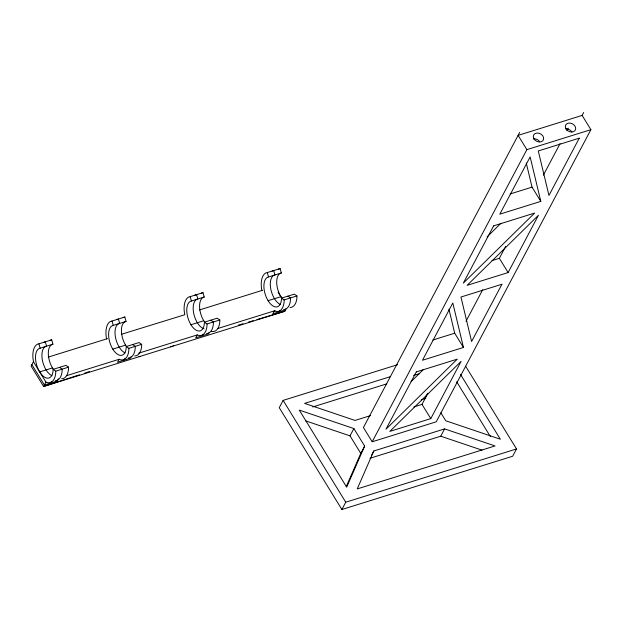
<?xml version="1.0" encoding="UTF-8"?>
<svg xmlns="http://www.w3.org/2000/svg" width="622" height="622" viewBox="0 0 622 622"><rect width="100%" height="100%" fill="white"/><g stroke="black" fill="none" stroke-linecap="round" stroke-linejoin="round"><path stroke-width="0.93" d="M346.252 486.598L360.783 453.376L364.655 446.075L353.871 428.558L299.275 410.1L346.679 487.166L364.655 446.075M373.814 450.981L357.222 488.915L495.026 445.935L444.613 428.9L373.814 450.981L371.668 455.04M425.044 398.601L426.591 395.071M45.95 382.102L43.626 386.487L31.1 366.117L33.417 361.74L45.95 382.102A20.254 10.255 72.7 0 0 55.739 372.803L55.731 371.163L53.15 369.351A15.558 7.876 72.7 0 1 39.684 371.917A15.558 7.876 72.7 0 1 40.135 348.196L38.914 343.826L51.719 339.837L52.94 344.199A15.558 7.876 72.7 0 0 48.306 353.871A15.558 7.876 72.7 0 0 53.508 369.445M50.802 383.028L51.579 381.566M58.367 378.837L57.208 381.029L44.403 385.026L31.87 364.663M123.91 360.224L124.68 358.762M131.087 356.764L130.317 358.225L117.504 362.222L119.051 359.298A20.254 10.255 72.7 0 0 128.847 350.007L128.832 348.359L126.258 346.555A15.558 7.876 72.7 0 1 112.792 349.121A15.558 7.876 72.7 0 1 113.243 325.392L112.022 321.03L124.828 317.033L126.048 321.395A15.558 7.876 72.7 0 0 121.407 331.067A15.558 7.876 72.7 0 0 126.616 346.641M204.786 322.266A15.558 7.876 72.7 0 1 199.576 306.693A15.558 7.876 72.7 0 1 204.218 297.021L202.99 292.651L190.184 296.647L191.405 301.009A15.558 7.876 72.7 0 0 190.954 324.738A15.558 7.876 72.7 0 0 204.428 322.173L207.002 323.984L207.009 325.625A20.254 10.255 72.7 0 1 197.221 334.924L195.673 337.839L208.479 333.851L209.256 332.389M202.072 335.849L202.85 334.387M279.192 311.793L279.97 310.331M79.336 374.841L43.626 386.487L284.829 311.257L286.369 308.333M397.582 364.686L283.127 400.389L279.255 407.69L341.89 509.504L512.645 456.245L516.517 448.944L465.598 366.171M360.783 453.376L350.007 435.859L353.871 428.558M519.642 132.463L363.419 427.524L372.189 441.776L436.224 421.809L590.9 129.671L582.13 115.412L583.677 112.496M372.189 441.776L526.865 149.638L590.9 129.671M341.89 509.504L345.754 502.203L516.517 448.944M413.809 406.928L422.011 404.37L427.889 393.26M466.01 321.263L482.75 289.642M492.064 260.579L499.349 258.301L505.686 246.343M543.348 175.194L560.095 143.573M566.883 130.76L568.236 128.194M430.774 418.629L461.096 361.366L389.792 431.411L430.774 418.629L422.011 404.37M508.12 272.56L538.434 215.298L467.13 285.342L508.12 272.56L499.349 258.301M369.95 458.282L440.749 436.201L444.613 428.9M487.088 236.896L500.935 223.298M411.134 381.613L423.598 369.367M84.833 373.052L89.412 371.559M582.13 115.412L518.095 135.386L526.865 149.638M510.18 193.947L532.043 187.136L540.806 201.388L499.824 214.17L530.146 156.907L540.806 201.388M261.815 290.505L261.333 287.006A20.254 10.255 72.7 0 1 265.617 273.058L280.11 268.603L281.338 272.965A15.558 7.876 72.7 0 0 276.697 282.637A15.558 7.876 72.7 0 0 281.906 298.21M40.135 348.196L52.94 344.199M113.243 325.392L126.048 321.395M191.405 301.009L204.218 297.021M290.039 307.501A20.254 10.255 72.7 0 0 296.935 297.58L296.927 295.932L294.354 294.128L281.548 298.125A15.558 7.876 72.7 0 1 268.074 300.683A15.558 7.876 72.7 0 1 268.525 276.961L281.338 272.965M48.259 357.106L107.637 338.593M121.554 334.255L184.796 314.732L184.213 311.062A20.254 10.255 72.7 0 1 188.497 297.114L190.184 296.647M199.475 309.95L262.562 290.272M39.684 371.917L52.489 367.929M112.792 349.121L125.597 345.124M190.954 324.738L203.759 320.742M268.074 300.683L280.88 296.694M53.15 369.351L65.963 365.363L68.537 367.167L68.544 368.815A20.254 10.255 72.7 0 1 61.648 378.736M126.258 346.555L139.064 342.559L141.645 344.37L141.653 346.011A20.254 10.255 72.7 0 1 134.749 355.932M204.428 322.173L217.233 318.176L219.807 319.988L219.815 321.628A20.254 10.255 72.7 0 1 211.496 331.409M55.731 371.163L68.537 367.167M128.832 348.359L141.645 344.37M207.002 323.984L219.807 319.988M281.548 298.125L284.122 299.928L296.927 295.932M66.352 375.735L119.237 359.244M138.714 353.172L197.158 334.939M217.568 328.572L275.087 310.635M285.599 309.795L272.794 313.791L274.341 310.868A20.254 10.255 72.7 0 0 284.13 301.569L284.122 299.928M432.842 340.016L454.698 333.205L463.468 347.457L422.486 360.239L452.8 302.976L463.468 347.457M390.624 376.567L304.609 403.398L355.03 420.433L370.658 415.558M312.765 406.951L386.76 383.867M413.583 375.501L419.127 373.775M421.226 399.791L425.821 398.352M238.358 325.143L243.008 323.751M248.582 322.087L253.224 320.695M256.948 319.584L284.829 311.257M278.423 269.062L280.11 268.603M272.024 271.06L273.711 270.601L274.932 274.963A15.558 7.876 72.7 0 0 270.733 288.787A15.558 7.876 72.7 0 0 280.398 304.492M201.31 293.118L202.99 292.651M194.904 295.116L196.591 294.649L197.812 299.019A15.558 7.876 72.7 0 0 193.745 313.496A15.558 7.876 72.7 0 0 204.032 328.813M123.14 317.492L124.828 317.033M116.734 319.49L118.421 319.032L119.642 323.393A15.558 7.876 72.7 0 0 115.451 337.217A15.558 7.876 72.7 0 0 125.115 352.923M112.022 321.03L110.335 321.488A20.254 10.255 72.7 0 0 106.051 335.437L106.525 338.936M50.032 340.296L51.719 339.837M43.633 342.294L45.32 341.836L46.541 346.197A15.558 7.876 72.7 0 0 42.343 360.021A15.558 7.876 72.7 0 0 52.007 375.727M38.914 343.826L37.227 344.293A20.254 10.255 72.7 0 0 32.943 358.241L33.526 361.911M440.749 436.201L481.996 450.141M305.418 420.791L350.007 435.859M287.947 296.126L290.521 297.93L290.536 299.579A20.254 10.255 72.7 0 1 283.632 309.499M210.827 320.175L213.4 321.986L213.416 323.627A20.254 10.255 72.7 0 1 206.512 333.548M132.665 344.557L135.238 346.361L135.246 348.009A20.254 10.255 72.7 0 1 128.35 357.93M59.556 367.361L62.13 369.165L62.146 370.813A20.254 10.255 72.7 0 1 55.241 380.734M460.521 374.467L500.36 439.233L445.764 420.775L440.866 412.814M456.657 381.768L490.447 436.698M278.127 292.216L282.139 298.731M283.127 400.389L345.754 502.203M267.305 272.599L268.525 276.961M526.266 163.042L532.043 187.136M448.921 309.111L454.698 333.205M566.036 128.886A5.442 4.199 27.9 0 1 571.898 131.981M533.295 138.955A5.442 4.199 27.9 0 1 539.445 141.357M173.569 345.404A5.186 3.996 27.9 0 1 170.514 346.742M140.113 356.414A5.186 3.996 27.9 0 1 138.963 356.694M416.297 371.925L385.982 429.18L457.279 359.143L416.297 371.925M493.643 225.856L463.32 283.111L534.625 213.074L493.643 225.856M501.931 284.246L471.608 341.501L460.949 297.028L501.931 284.246M579.269 138.177L548.954 195.432L538.287 150.959L579.269 138.177M566.028 128.933A5.442 4.199 27.9 0 0 575.023 130.542A5.442 4.199 27.9 0 0 570.467 123.133A5.442 4.199 27.9 0 0 566.028 128.933M533.738 138.418A5.442 4.199 27.9 0 0 542.687 140.891A5.442 4.199 27.9 0 0 539.049 133.256A5.442 4.199 27.9 0 0 533.738 138.418"/></g></svg>
